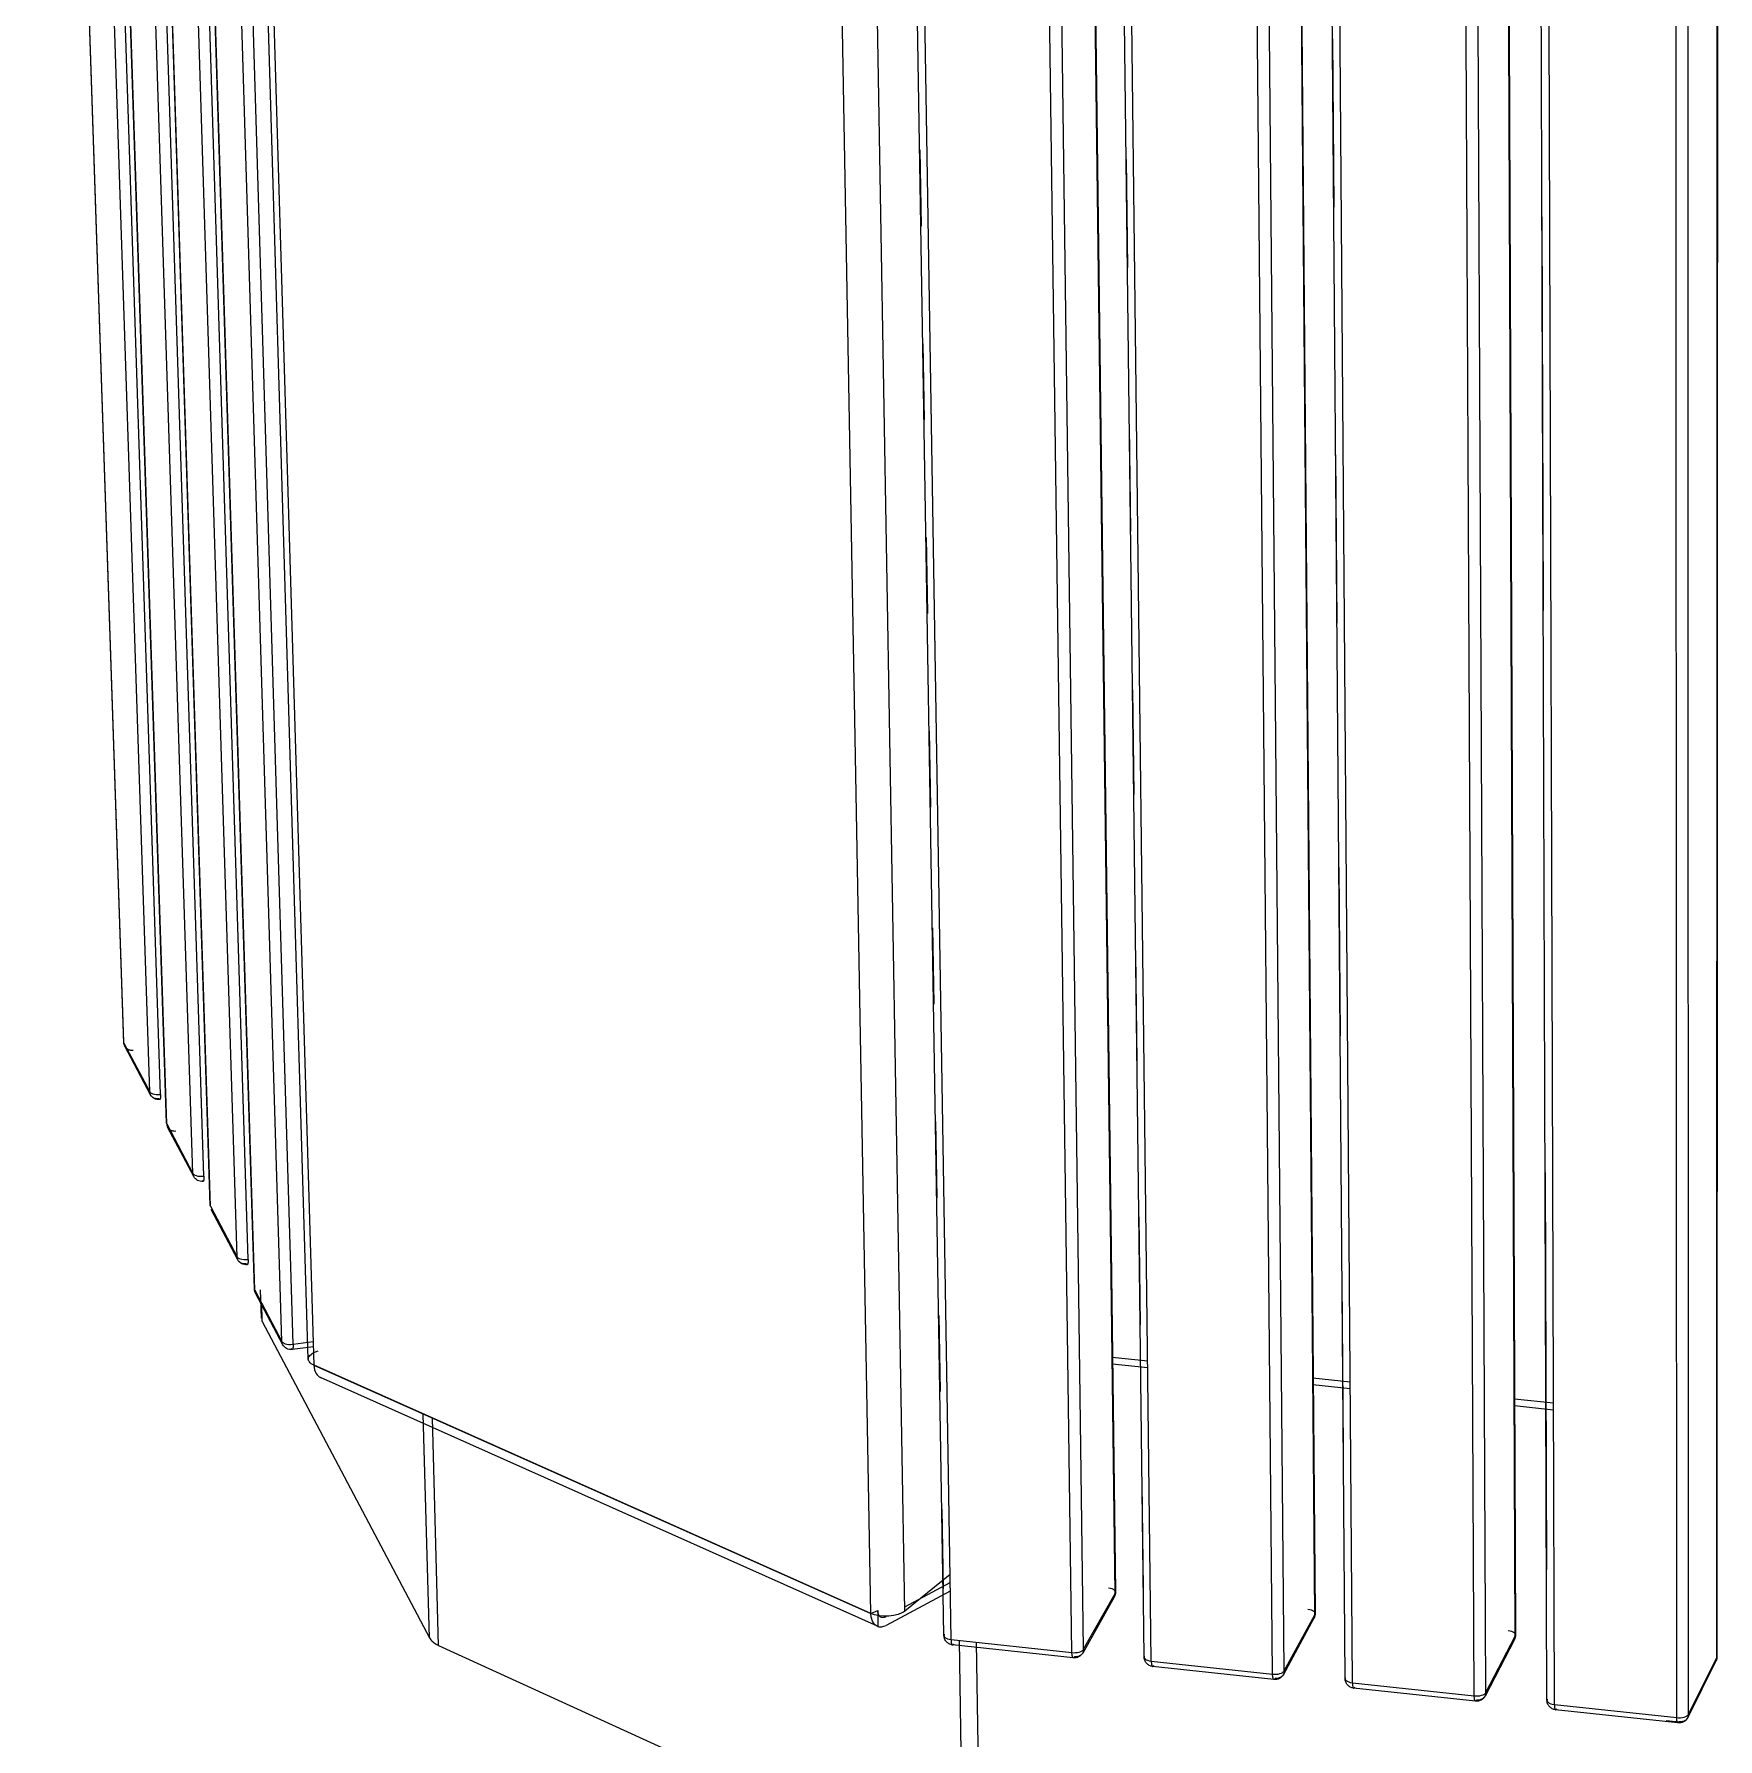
# Model space of a CAD drawing. Header units: millimetres. Extents: x 10366 to 13995, y 24552 to 29685.
# Drawn here: x 12475 to 13061, y 27979 to 28573 of the extents above; entities that cross this region are included whole.
import ezdxf

# ---------------------------------------------------------------- set-up
doc = ezdxf.new("R2010")
doc.units = ezdxf.units.MM
doc.header["$LTSCALE"] = 3
doc.layers.add('Default', color=7, linetype='Continuous')

msp = doc.modelspace()

# ---------------------------------------------------------------- linework, layer by layer
at = {"layer": 'Default'}
for points in [[(12505.85, 28221.99, 0), (12474.64, 29151.1, 0)], [(12505.93, 28221.72, 0), (12474.72, 29150.9, 0)], [(12514.9, 28204.78, 0), (12484.02, 29138.36, 0)], [(12518.67, 28203.87, 0), (12488, 29137.69, 0)], [(12520.76, 28193.85, 0), (12490.1, 29130.26, 0)], [(12520.83, 28193.57, 0), (12490.18, 29130.05, 0)], [(12529.96, 28176.33, 0), (12499.66, 29117.27, 0)], [(12533.78, 28175.4, 0), (12503.69, 29116.59, 0)], [(12535.93, 28165.2, 0), (12505.86, 29109.02, 0)], [(12536.01, 28164.91, 0), (12505.94, 29108.81, 0)], [(12545.31, 28147.35, 0), (12515.61, 29095.77, 0)], [(12549.17, 28146.4, 0), (12519.68, 29095.07, 0)], [(12551.39, 28136.01, 0), (12521.92, 29087.36, 0)], [(12551.47, 28135.72, 0), (12522.01, 29087.14, 0)], [(12560.94, 28117.83, 0), (12531.86, 29073.85, 0)], [(12564.84, 28116.86, 0), (12535.98, 29073.14, 0)], [(12570.13, 28111.67, 0), (12541.73, 29062.5, 0)], [(12572.11, 28109.54, 0), (12543.81, 29060.92, 0)], [(12766, 28023.07, 0), (12748.59, 28996.38, 0)], [(12777.81, 28023.97, 0), (12761.11, 28997.05, 0)], [(12791.46, 28015.47, 0), (12775.42, 28997.65, 0)], [(12793.93, 28014.03, 0), (12778.04, 28996.58, 0)], [(12851.08, 28030.13, 0), (12838.9, 28995.34, 0)], [(12839.02, 28995.33, 0), (12851.19, 28030.52, 0)], [(12835.98, 28009.51, 0), (12822.63, 28993.21, 0)], [(12840.08, 28010.67, 0), (12826.98, 28994.07, 0)], [(12861.13, 28008, 0), (12849.3, 28992.08, 0)], [(12863.64, 28006.54, 0), (12851.96, 28990.99, 0)], [(12920.57, 28022.71, 0), (12912.52, 28989.78, 0)], [(12912.63, 28989.77, 0), (12920.67, 28023.09, 0)], [(12905.88, 28002, 0), (12896.77, 28987.6, 0)], [(12909.96, 28003.16, 0), (12901.1, 28988.47, 0)], [(12931.11, 28000.49, 0), (12923.54, 28986.48, 0)], [(12933.66, 27999.01, 0), (12926.24, 28985.37, 0)], [(12980.15, 27995.61, 0), (12975.57, 28982.84, 0)], [(12990.38, 28015.25, 0), (12986.5, 28984.2, 0)], [(12986.6, 28984.19, 0), (12990.47, 28015.61, 0)], [(12976.09, 27994.45, 0), (12971.26, 28981.97, 0)], [(13001.41, 27992.95, 0), (12998.13, 28980.86, 0)], [(13004, 27991.45, 0), (13000.87, 28979.73, 0)], [(13050.67, 27988.04, 0), (13050.41, 28977.18, 0)], [(13060.5, 28007.76, 0), (13060.84, 28978.58, 0)], [(13060.93, 28978.58, 0), (13060.59, 28008.11, 0)], [(13046.62, 27986.86, 0), (13046.11, 28976.31, 0)], [(12927.28, 28512.76, 0), (12926.83, 28571.35, 0)], [(12783.57, 28506.13, 0), (12783.14, 28532.66, 0)], [(12855.43, 28491.76, 0), (12854.98, 28529.34, 0)], [(13000.25, 28372.36, 0), (12999.79, 28509.44, 0)], [(12784.68, 28438.69, 0), (12784.24, 28465.22, 0)], [(12856.53, 28400, 0), (12856.09, 28436.48, 0)], [(12928.39, 28367.94, 0), (12927.94, 28426.53, 0)], [(12785.78, 28371.26, 0), (12785.34, 28397.78, 0)], [(12857.63, 28308.24, 0), (12857.2, 28344.72, 0)], [(12786.88, 28303.82, 0), (12786.44, 28330.35, 0)], [(12929.5, 28224.22, 0), (12929.05, 28282.81, 0)], [(12787.99, 28235.28, 0), (12787.56, 28261.81, 0)], [(12858.75, 28215.38, 0), (12858.3, 28252.96, 0)], [(12506.21, 28220.64, 0), (12506.07, 28220.95, 0), (12505.96, 28221.27, 0), (12505.89, 28221.61, 0), (12505.85, 28221.99, 0)], [(12505.93, 28221.72, 0), (12514.9, 28204.78, 0)], [(12505.93, 28221.72, 0), (12505.95, 28221.47, 0), (12506, 28221.21, 0), (12506.07, 28220.96, 0), (12506.18, 28220.7, 0), (12506.31, 28220.46, 0), (12506.48, 28220.23, 0), (12506.67, 28220.02, 0), (12506.89, 28219.83, 0), (12507.14, 28219.67, 0), (12507.4, 28219.53, 0), (12507.67, 28219.42, 0), (12507.95, 28219.34, 0), (12508.24, 28219.28, 0), (12508.53, 28219.26, 0), (12509.09, 28219.28, 0)], [(12515.18, 28203.7, 0), (12506.21, 28220.64, 0)], [(12514.9, 28204.78, 0), (12514.97, 28204.67, 0), (12515.07, 28204.55, 0), (12515.21, 28204.44, 0), (12515.37, 28204.33, 0), (12515.56, 28204.23, 0), (12516.02, 28204.05, 0), (12516.57, 28203.92, 0), (12517.18, 28203.84, 0), (12517.8, 28203.81, 0), (12518.67, 28203.87, 0)], [(12518.07, 28202.34, 0), (12517.51, 28202.31, 0), (12517.22, 28202.34, 0), (12516.93, 28202.39, 0), (12516.65, 28202.47, 0), (12516.37, 28202.58, 0), (12516.11, 28202.72, 0), (12515.87, 28202.89, 0), (12515.64, 28203.08, 0), (12515.45, 28203.29, 0), (12515.28, 28203.52, 0), (12515.15, 28203.76, 0), (12515.04, 28204.02, 0), (12514.96, 28204.27, 0), (12514.92, 28204.53, 0), (12514.9, 28204.78, 0)], [(12518.37, 28202.05, 0), (12517.9, 28202.03, 0), (12517.41, 28202.08, 0), (12516.92, 28202.2, 0), (12516.47, 28202.4, 0), (12516.07, 28202.66, 0), (12515.72, 28202.96, 0), (12515.42, 28203.31, 0), (12515.18, 28203.7, 0)], [(12518.67, 28203.87, 0), (12518.66, 28202.92, 0), (12518.61, 28202.53, 0), (12518.58, 28202.37, 0), (12518.54, 28202.25, 0), (12518.51, 28202.19, 0), (12518.49, 28202.15, 0), (12518.46, 28202.11, 0), (12518.44, 28202.09, 0), (12518.42, 28202.07, 0), (12518.41, 28202.07, 0), (12518.39, 28202.06, 0), (12518.38, 28202.05, 0), (12518.37, 28202.05, 0), (12518.35, 28202.05, 0), (12518.34, 28202.05, 0), (12518.32, 28202.06, 0), (12518.31, 28202.06, 0), (12518.29, 28202.07, 0), (12518.26, 28202.09, 0), (12518.23, 28202.11, 0), (12518.2, 28202.15, 0), (12518.13, 28202.23, 0), (12518.07, 28202.34, 0)], [(12520.83, 28193.57, 0), (12529.96, 28176.33, 0)], [(12520.83, 28193.57, 0), (12520.85, 28193.32, 0), (12520.9, 28193.06, 0), (12520.98, 28192.8, 0), (12521.08, 28192.55, 0), (12521.22, 28192.31, 0), (12521.39, 28192.08, 0), (12521.58, 28191.86, 0), (12521.8, 28191.67, 0), (12522.05, 28191.51, 0), (12522.31, 28191.37, 0), (12522.59, 28191.26, 0), (12522.87, 28191.17, 0), (12523.16, 28191.12, 0), (12523.45, 28191.1, 0), (12524.02, 28191.12, 0)], [(12789.09, 28167.84, 0), (12788.66, 28194.37, 0)], [(12530.25, 28175.23, 0), (12521.12, 28192.48, 0)], [(12529.96, 28176.33, 0), (12530.04, 28176.21, 0), (12530.14, 28176.09, 0), (12530.28, 28175.98, 0), (12530.44, 28175.86, 0), (12530.64, 28175.76, 0), (12531.1, 28175.58, 0), (12531.66, 28175.44, 0), (12532.27, 28175.36, 0), (12532.9, 28175.34, 0), (12533.78, 28175.4, 0)], [(13001.35, 28038.49, 0), (13000.9, 28176.68, 0)], [(12533.47, 28173.57, 0), (12533, 28173.55, 0), (12532.5, 28173.6, 0), (12532.01, 28173.72, 0), (12531.55, 28173.92, 0), (12531.15, 28174.18, 0), (12530.8, 28174.49, 0), (12530.5, 28174.84, 0), (12530.25, 28175.23, 0)], [(12533.78, 28175.4, 0), (12533.76, 28174.44, 0), (12533.72, 28174.05, 0), (12533.68, 28173.89, 0), (12533.64, 28173.76, 0), (12533.61, 28173.71, 0), (12533.59, 28173.67, 0), (12533.56, 28173.63, 0), (12533.54, 28173.6, 0), (12533.52, 28173.59, 0), (12533.51, 28173.59, 0), (12533.49, 28173.58, 0), (12533.48, 28173.58, 0), (12533.46, 28173.57, 0), (12533.45, 28173.57, 0), (12533.43, 28173.57, 0), (12533.42, 28173.58, 0), (12533.4, 28173.58, 0), (12533.39, 28173.59, 0), (12533.36, 28173.61, 0), (12533.32, 28173.64, 0), (12533.29, 28173.67, 0), (12533.23, 28173.76, 0), (12533.16, 28173.87, 0)], [(12536.01, 28164.91, 0), (12545.31, 28147.35, 0)], [(12545.6, 28146.24, 0), (12536.3, 28163.81, 0)], [(12859.85, 28123.62, 0), (12859.4, 28161.2, 0)], [(12545.31, 28147.35, 0), (12545.39, 28147.23, 0), (12545.49, 28147.11, 0), (12545.63, 28146.99, 0), (12545.79, 28146.87, 0), (12545.99, 28146.77, 0), (12546.46, 28146.58, 0), (12547.03, 28146.44, 0), (12547.64, 28146.36, 0), (12548.28, 28146.34, 0), (12549.17, 28146.4, 0)], [(12548.53, 28144.87, 0), (12547.96, 28144.85, 0), (12547.67, 28144.87, 0), (12547.37, 28144.92, 0), (12547.09, 28145, 0), (12546.8, 28145.12, 0), (12546.54, 28145.26, 0), (12546.29, 28145.43, 0), (12546.07, 28145.62, 0), (12545.87, 28145.83, 0), (12545.7, 28146.07, 0), (12545.56, 28146.31, 0), (12545.46, 28146.57, 0), (12545.38, 28146.83, 0), (12545.33, 28147.09, 0), (12545.31, 28147.35, 0)], [(12548.85, 28144.57, 0), (12548.37, 28144.54, 0), (12547.87, 28144.59, 0), (12547.38, 28144.72, 0), (12546.92, 28144.92, 0), (12546.51, 28145.18, 0), (12546.15, 28145.49, 0), (12545.85, 28145.85, 0), (12545.6, 28146.24, 0)], [(12549.17, 28146.4, 0), (12549.15, 28145.43, 0), (12549.1, 28145.04, 0), (12549.06, 28144.89, 0), (12549.02, 28144.76, 0), (12548.99, 28144.71, 0), (12548.97, 28144.66, 0), (12548.94, 28144.63, 0), (12548.93, 28144.61, 0), (12548.91, 28144.6, 0), (12548.9, 28144.59, 0), (12548.89, 28144.58, 0), (12548.87, 28144.58, 0), (12548.86, 28144.57, 0), (12548.84, 28144.57, 0), (12548.83, 28144.57, 0), (12548.81, 28144.57, 0), (12548.79, 28144.58, 0), (12548.78, 28144.58, 0), (12548.76, 28144.59, 0), (12548.73, 28144.61, 0), (12548.7, 28144.64, 0), (12548.66, 28144.67, 0), (12548.6, 28144.76, 0), (12548.53, 28144.87, 0)], [(12551.76, 28134.61, 0), (12551.6, 28134.94, 0), (12551.5, 28135.27, 0), (12551.42, 28135.64, 0), (12551.39, 28136.01, 0)], [(12551.47, 28135.72, 0), (12560.94, 28117.83, 0)], [(12561.23, 28116.71, 0), (12551.76, 28134.61, 0)], [(12553.77, 28125.93, 0), (12553.46, 28135.79, 0)], [(12930.6, 28080.5, 0), (12930.15, 28139.09, 0)], [(12554.09, 28124.77, 0), (12553.89, 28131.14, 0)], [(12554.09, 28124.77, 0), (12612.3, 28014.63, 0)], [(12790.2, 28100.41, 0), (12789.76, 28126.93, 0)], [(12560.94, 28117.83, 0), (12561.02, 28117.7, 0), (12561.13, 28117.58, 0), (12561.26, 28117.46, 0), (12561.43, 28117.35, 0), (12561.63, 28117.24, 0), (12562.11, 28117.05, 0), (12562.68, 28116.91, 0), (12563.3, 28116.82, 0), (12563.94, 28116.8, 0), (12564.84, 28116.86, 0)], [(12564.51, 28115.03, 0), (12564.03, 28115, 0), (12563.53, 28115.05, 0), (12563.03, 28115.18, 0), (12562.56, 28115.38, 0), (12562.15, 28115.64, 0), (12561.79, 28115.96, 0), (12561.48, 28116.31, 0), (12561.23, 28116.71, 0)], [(12564.84, 28116.86, 0), (12564.82, 28115.89, 0), (12564.77, 28115.5, 0), (12564.73, 28115.34, 0), (12564.68, 28115.21, 0), (12564.66, 28115.16, 0), (12564.63, 28115.12, 0), (12564.61, 28115.08, 0), (12564.59, 28115.07, 0), (12564.58, 28115.06, 0), (12564.56, 28115.05, 0), (12564.55, 28115.04, 0), (12564.53, 28115.03, 0), (12564.52, 28115.03, 0), (12564.5, 28115.03, 0), (12564.49, 28115.03, 0), (12564.47, 28115.03, 0), (12564.46, 28115.03, 0), (12564.44, 28115.04, 0), (12564.42, 28115.05, 0), (12564.39, 28115.07, 0), (12564.36, 28115.1, 0), (12564.32, 28115.14, 0), (12564.26, 28115.23, 0), (12564.19, 28115.34, 0)], [(12564.84, 28116.86, 0), (12571.86, 28117.8, 0)], [(12571.91, 28116.02, 0), (12564.51, 28115.03, 0)], [(12572.11, 28109.54, 0), (12571.6, 28109.79, 0), (12571.15, 28110.08, 0), (12570.78, 28110.38, 0), (12570.48, 28110.72, 0), (12570.37, 28110.89, 0), (12570.27, 28111.06, 0), (12570.2, 28111.24, 0), (12570.16, 28111.42, 0), (12570.13, 28111.59, 0), (12570.13, 28111.77, 0), (12570.15, 28111.95, 0), (12570.18, 28112.12, 0), (12570.24, 28112.3, 0), (12570.33, 28112.47, 0), (12570.43, 28112.65, 0), (12570.7, 28112.99, 0), (12571.06, 28113.33, 0), (12571.5, 28113.65, 0), (12572.01, 28113.95, 0), (12572.59, 28114.22, 0), (12573.53, 28114.56, 0)], [(12850.04, 28112.42, 0), (12862.4, 28111.14, 0)], [(12572.1, 28109.54, 0), (12766.02, 28023.07, 0)], [(12572.1, 28109.54, 0), (12572.16, 28108.75, 0), (12572.31, 28108.01, 0), (12572.53, 28107.34, 0), (12572.83, 28106.73, 0), (12573.19, 28106.2, 0), (12573.62, 28105.75, 0), (12573.85, 28105.57, 0), (12574.1, 28105.41, 0), (12574.36, 28105.27, 0), (12574.64, 28105.16, 0)], [(12766, 28023.07, 0), (12572.11, 28109.54, 0)], [(12768.27, 28018.71, 0), (12574.42, 28105.24, 0)], [(12850.07, 28110.1, 0), (12862.42, 28108.81, 0)], [(12919.89, 28105.15, 0), (12932.87, 28103.8, 0)], [(12919.91, 28102.82, 0), (12932.89, 28101.47, 0)], [(12612.3, 28014.63, 0), (12610.16, 28092.57, 0)], [(12990.05, 28097.84, 0), (13003.66, 28096.43, 0)], [(12990.06, 28095.51, 0), (13003.67, 28094.09, 0)], [(12615.48, 28012.02, 0), (12613.33, 28091.16, 0)], [(12860.95, 28031.86, 0), (12860.51, 28068.34, 0)], [(12791.31, 28031.87, 0), (12790.86, 28059.5, 0)], [(12777.79, 28025.46, 0), (12793.61, 28033.88, 0)], [(12793.57, 28036.67, 0), (12777.81, 28023.97, 0)], [(12793.66, 28030.91, 0), (12771.27, 28018.98, 0)], [(12850.75, 28028.83, 0), (12839.75, 28009.36, 0)], [(12840.08, 28010.67, 0), (12851.08, 28030.13, 0)], [(12851.08, 28030.13, 0), (12851.14, 28030.26, 0), (12851.16, 28030.33, 0), (12851.18, 28030.4, 0), (12851.19, 28030.48, 0), (12851.19, 28030.55, 0), (12851.18, 28030.63, 0), (12851.16, 28030.7, 0), (12851.14, 28030.78, 0), (12851.11, 28030.85, 0), (12851.07, 28030.92, 0), (12850.96, 28031.07, 0), (12850.81, 28031.21, 0), (12850.64, 28031.35, 0), (12850.44, 28031.47, 0), (12849.96, 28031.68, 0), (12849.42, 28031.84, 0), (12848.7, 28031.96, 0)], [(12851.19, 28030.52, 0), (12851.17, 28030.14, 0), (12851.1, 28029.7, 0), (12850.95, 28029.25, 0), (12850.75, 28028.83, 0)], [(12777.81, 28023.97, 0), (12777.35, 28023.64, 0), (12776.8, 28023.33, 0), (12775.47, 28022.79, 0), (12773.92, 28022.4, 0), (12772.28, 28022.19, 0), (12770.59, 28022.15, 0), (12768.89, 28022.29, 0), (12767.32, 28022.61, 0), (12766, 28023.07, 0)], [(12766.02, 28023.07, 0), (12768.38, 28024.19, 0)], [(12768.48, 28018.63, 0), (12768.21, 28018.74, 0), (12767.95, 28018.88, 0), (12767.7, 28019.04, 0), (12767.47, 28019.23, 0), (12767.25, 28019.44, 0), (12766.87, 28019.93, 0), (12766.55, 28020.51, 0), (12766.3, 28021.17, 0), (12766.13, 28021.89, 0), (12766.02, 28023.07, 0)], [(12771.22, 28021.96, 0), (12770.95, 28021.83, 0), (12770.67, 28021.74, 0), (12770.41, 28021.69, 0), (12770.15, 28021.68, 0), (12769.9, 28021.7, 0), (12769.66, 28021.77, 0), (12769.44, 28021.87, 0), (12769.23, 28022.01, 0), (12769.05, 28022.18, 0), (12768.88, 28022.39, 0), (12768.73, 28022.63, 0), (12768.61, 28022.89, 0), (12768.52, 28023.19, 0), (12768.44, 28023.5, 0), (12768.38, 28024.19, 0)], [(12768.38, 28024.19, 0), (12768.48, 28018.63, 0)], [(12920.26, 28021.45, 0), (12909.65, 28001.9, 0)], [(12909.96, 28003.16, 0), (12920.57, 28022.71, 0)], [(12920.57, 28022.71, 0), (12920.63, 28022.84, 0), (12920.65, 28022.91, 0), (12920.67, 28022.98, 0), (12920.67, 28023.06, 0), (12920.67, 28023.13, 0), (12920.66, 28023.21, 0), (12920.64, 28023.28, 0), (12920.62, 28023.36, 0), (12920.58, 28023.43, 0), (12920.54, 28023.51, 0), (12920.43, 28023.65, 0), (12920.28, 28023.8, 0), (12920.11, 28023.93, 0), (12919.9, 28024.06, 0), (12919.42, 28024.27, 0), (12918.87, 28024.43, 0), (12918.15, 28024.55, 0)], [(12920.67, 28023.09, 0), (12920.66, 28022.72, 0), (12920.59, 28022.3, 0), (12920.45, 28021.85, 0), (12920.26, 28021.45, 0)], [(12768.48, 28018.63, 0), (12768.8, 28018.54, 0), (12769.13, 28018.48, 0), (12769.47, 28018.47, 0), (12769.82, 28018.5, 0), (12770.18, 28018.56, 0), (12770.54, 28018.66, 0), (12771.27, 28018.98, 0)], [(12791.57, 28015.88, 0), (12791.51, 28015.75, 0), (12791.49, 28015.67, 0), (12791.47, 28015.6, 0), (12791.46, 28015.53, 0), (12791.46, 28015.45, 0), (12791.47, 28015.38, 0), (12791.48, 28015.3, 0), (12791.5, 28015.23, 0), (12791.53, 28015.15, 0), (12791.57, 28015.08, 0), (12791.68, 28014.93, 0), (12791.82, 28014.79, 0), (12791.99, 28014.65, 0), (12792.2, 28014.53, 0), (12792.67, 28014.31, 0), (12793.22, 28014.15, 0), (12793.93, 28014.03, 0)], [(12794.43, 28012.19, 0), (12794.13, 28012.24, 0), (12793.84, 28012.31, 0), (12793.55, 28012.42, 0), (12793.28, 28012.54, 0), (12793.01, 28012.69, 0), (12792.75, 28012.87, 0), (12792.52, 28013.07, 0), (12792.31, 28013.29, 0), (12792.12, 28013.52, 0), (12791.95, 28013.77, 0), (12791.8, 28014.04, 0), (12791.68, 28014.31, 0), (12791.59, 28014.59, 0), (12791.52, 28014.88, 0), (12791.48, 28015.17, 0), (12791.46, 28015.47, 0)], [(12990.38, 28015.25, 0), (12990.44, 28015.39, 0), (12990.46, 28015.46, 0), (12990.47, 28015.53, 0), (12990.47, 28015.6, 0), (12990.47, 28015.68, 0), (12990.46, 28015.75, 0), (12990.44, 28015.83, 0), (12990.41, 28015.9, 0), (12990.38, 28015.98, 0), (12990.33, 28016.05, 0), (12990.22, 28016.2, 0), (12990.07, 28016.35, 0), (12989.89, 28016.48, 0), (12989.68, 28016.61, 0), (12989.19, 28016.82, 0), (12988.63, 28016.98, 0), (12987.91, 28017.1, 0)], [(12990.47, 28015.61, 0), (12990.46, 28015.26, 0), (12990.39, 28014.86, 0), (12990.26, 28014.43, 0), (12990.09, 28014.04, 0)], [(12612.3, 28014.63, 0), (12612.52, 28014.26, 0), (12612.79, 28013.91, 0), (12613.12, 28013.56, 0), (12613.93, 28012.89, 0), (12614.66, 28012.44, 0), (12615.48, 28012.02, 0)], [(12615.48, 28012.02, 0), (12798.19, 27928.57, 0)], [(12793.93, 28014.03, 0), (12835.98, 28009.51, 0)], [(12793.93, 28014.03, 0), (12794.01, 28013.04, 0), (12794.1, 28012.64, 0), (12794.16, 28012.49, 0), (12794.22, 28012.36, 0), (12794.26, 28012.31, 0), (12794.29, 28012.27, 0), (12794.33, 28012.24, 0), (12794.35, 28012.23, 0), (12794.37, 28012.21, 0), (12794.39, 28012.21, 0), (12794.41, 28012.2, 0), (12794.43, 28012.2, 0), (12794.45, 28012.19, 0), (12794.47, 28012.19, 0), (12794.49, 28012.2, 0), (12794.51, 28012.2, 0), (12794.53, 28012.21, 0), (12794.57, 28012.23, 0), (12794.61, 28012.25, 0), (12794.65, 28012.29, 0), (12794.73, 28012.37, 0), (12794.85, 28012.55, 0)], [(12836.47, 28007.67, 0), (12794.43, 28012.19, 0)], [(12798.19, 27928.57, 0), (12796.83, 28013.72, 0)], [(12804.12, 27927.05, 0), (12802.78, 28013.08, 0)], [(12835.98, 28009.51, 0), (12836.59, 28009.47, 0), (12837.24, 28009.49, 0), (12837.9, 28009.57, 0), (12838.52, 28009.71, 0), (12839.08, 28009.9, 0), (12839.53, 28010.14, 0), (12839.72, 28010.27, 0), (12839.87, 28010.4, 0), (12839.99, 28010.53, 0), (12840.08, 28010.67, 0)], [(12836.88, 28008.03, 0), (12836.8, 28007.91, 0), (12836.72, 28007.81, 0), (12836.68, 28007.76, 0), (12836.64, 28007.73, 0), (12836.6, 28007.7, 0), (12836.56, 28007.69, 0), (12836.54, 28007.68, 0), (12836.52, 28007.67, 0), (12836.5, 28007.67, 0), (12836.48, 28007.67, 0), (12836.46, 28007.67, 0), (12836.44, 28007.68, 0), (12836.42, 28007.68, 0), (12836.4, 28007.69, 0), (12836.39, 28007.7, 0), (12836.37, 28007.72, 0), (12836.33, 28007.75, 0), (12836.3, 28007.79, 0), (12836.26, 28007.84, 0), (12836.2, 28007.96, 0), (12836.15, 28008.12, 0), (12836.06, 28008.52, 0), (12835.98, 28009.51, 0)], [(12839.75, 28009.36, 0), (12839.47, 28008.94, 0), (12839.13, 28008.57, 0), (12838.75, 28008.26, 0), (12838.34, 28008.01, 0), (12837.9, 28007.83, 0), (12837.44, 28007.71, 0), (12836.97, 28007.66, 0), (12836.47, 28007.67, 0)], [(12840.08, 28010.67, 0), (12840.07, 28010.4, 0), (12840.03, 28010.13, 0), (12839.96, 28009.86, 0), (12839.86, 28009.59, 0), (12839.73, 28009.34, 0), (12839.57, 28009.09, 0), (12839.38, 28008.86, 0), (12839.16, 28008.66, 0), (12838.91, 28008.48, 0), (12838.64, 28008.33, 0), (12838.36, 28008.2, 0), (12838.07, 28008.11, 0), (12837.77, 28008.05, 0), (12837.47, 28008.02, 0), (12837.17, 28008.01, 0), (12836.88, 28008.03, 0)], [(12990.09, 28014.04, 0), (12979.86, 27994.4, 0)], [(12980.15, 27995.61, 0), (12990.38, 28015.25, 0)], [(12861.23, 28008.39, 0), (12861.17, 28008.26, 0), (12861.15, 28008.19, 0), (12861.14, 28008.11, 0), (12861.13, 28008.04, 0), (12861.13, 28007.97, 0), (12861.14, 28007.89, 0), (12861.15, 28007.82, 0), (12861.18, 28007.74, 0), (12861.21, 28007.66, 0), (12861.25, 28007.59, 0), (12861.36, 28007.44, 0), (12861.5, 28007.3, 0), (12861.68, 28007.16, 0), (12861.89, 28007.03, 0), (12862.37, 28006.82, 0), (12862.92, 28006.66, 0), (12863.64, 28006.54, 0)], [(12864.11, 28004.7, 0), (12863.81, 28004.75, 0), (12863.51, 28004.82, 0), (12863.22, 28004.92, 0), (12862.95, 28005.05, 0), (12862.68, 28005.2, 0), (12862.42, 28005.38, 0), (12862.19, 28005.58, 0), (12861.98, 28005.8, 0), (12861.78, 28006.04, 0), (12861.61, 28006.29, 0), (12861.47, 28006.56, 0), (12861.35, 28006.83, 0), (12861.25, 28007.11, 0), (12861.19, 28007.4, 0), (12861.14, 28007.7, 0), (12861.13, 28008, 0)], [(12863.64, 28006.54, 0), (12905.88, 28002, 0)], [(12863.64, 28006.54, 0), (12863.71, 28005.54, 0), (12863.79, 28005.15, 0), (12863.85, 28004.99, 0), (12863.91, 28004.87, 0), (12863.94, 28004.82, 0), (12863.97, 28004.77, 0), (12864.01, 28004.74, 0), (12864.03, 28004.73, 0), (12864.05, 28004.72, 0), (12864.07, 28004.71, 0), (12864.08, 28004.7, 0), (12864.1, 28004.7, 0), (12864.12, 28004.7, 0), (12864.14, 28004.7, 0), (12864.16, 28004.7, 0), (12864.18, 28004.71, 0), (12864.2, 28004.71, 0), (12864.24, 28004.73, 0), (12864.28, 28004.76, 0), (12864.32, 28004.79, 0), (12864.4, 28004.88, 0), (12864.51, 28005.06, 0)], [(12906.34, 28000.16, 0), (12864.11, 28004.7, 0)], [(13060.23, 28006.6, 0), (13050.4, 27986.87, 0)], [(13050.67, 27988.04, 0), (13060.5, 28007.76, 0)], [(13060.59, 28008.11, 0), (13060.57, 28007.77, 0), (13060.51, 28007.39, 0), (13060.39, 28006.98, 0), (13060.23, 28006.6, 0)], [(12905.88, 28002, 0), (12906.48, 28001.96, 0), (12907.13, 28001.97, 0), (12907.79, 28002.05, 0), (12908.42, 28002.19, 0), (12908.98, 28002.39, 0), (12909.42, 28002.63, 0), (12909.6, 28002.76, 0), (12909.75, 28002.89, 0), (12909.87, 28003.02, 0), (12909.96, 28003.16, 0)], [(12906.73, 28000.52, 0), (12906.66, 28000.39, 0), (12906.58, 28000.29, 0), (12906.54, 28000.25, 0), (12906.5, 28000.22, 0), (12906.46, 28000.19, 0), (12906.42, 28000.17, 0), (12906.41, 28000.16, 0), (12906.39, 28000.16, 0), (12906.37, 28000.16, 0), (12906.35, 28000.16, 0), (12906.33, 28000.16, 0), (12906.31, 28000.16, 0), (12906.29, 28000.17, 0), (12906.27, 28000.18, 0), (12906.26, 28000.19, 0), (12906.24, 28000.2, 0), (12906.2, 28000.23, 0), (12906.17, 28000.27, 0), (12906.14, 28000.32, 0), (12906.08, 28000.45, 0), (12906.03, 28000.6, 0), (12905.95, 28001, 0), (12905.88, 28002, 0)], [(12909.65, 28001.9, 0), (12909.37, 28001.47, 0), (12909.03, 28001.09, 0), (12908.65, 28000.76, 0), (12908.23, 28000.51, 0), (12907.79, 28000.32, 0), (12907.32, 28000.2, 0), (12906.84, 28000.14, 0), (12906.34, 28000.16, 0)], [(12909.96, 28003.16, 0), (12909.94, 28002.89, 0), (12909.91, 28002.62, 0), (12909.84, 28002.35, 0), (12909.74, 28002.08, 0), (12909.6, 28001.82, 0), (12909.44, 28001.58, 0), (12909.24, 28001.35, 0), (12909.02, 28001.15, 0), (12908.77, 28000.96, 0), (12908.5, 28000.81, 0), (12908.22, 28000.69, 0), (12907.92, 28000.6, 0), (12907.62, 28000.54, 0), (12907.32, 28000.5, 0), (12907.02, 28000.5, 0), (12906.73, 28000.52, 0)], [(12931.21, 28000.87, 0), (12931.15, 28000.74, 0), (12931.13, 28000.67, 0), (12931.12, 28000.59, 0), (12931.11, 28000.52, 0), (12931.11, 28000.44, 0), (12931.12, 28000.37, 0), (12931.14, 28000.29, 0), (12931.17, 28000.22, 0), (12931.2, 28000.14, 0), (12931.24, 28000.06, 0), (12931.36, 27999.91, 0), (12931.5, 27999.77, 0), (12931.68, 27999.63, 0), (12931.89, 27999.51, 0), (12932.38, 27999.29, 0), (12932.93, 27999.13, 0), (12933.66, 27999.01, 0)], [(12934.1, 27997.17, 0), (12933.8, 27997.22, 0), (12933.5, 27997.29, 0), (12933.21, 27997.39, 0), (12932.93, 27997.52, 0), (12932.66, 27997.68, 0), (12932.4, 27997.86, 0), (12932.17, 27998.06, 0), (12931.96, 27998.28, 0), (12931.76, 27998.52, 0), (12931.59, 27998.78, 0), (12931.45, 27999.04, 0), (12931.33, 27999.32, 0), (12931.24, 27999.6, 0), (12931.17, 27999.9, 0), (12931.13, 28000.19, 0), (12931.11, 28000.49, 0)], [(12933.66, 27999.01, 0), (12976.09, 27994.45, 0)], [(12933.66, 27999.01, 0), (12933.72, 27998.01, 0), (12933.8, 27997.62, 0), (12933.85, 27997.46, 0), (12933.91, 27997.33, 0), (12933.94, 27997.29, 0), (12933.97, 27997.24, 0), (12934.01, 27997.21, 0), (12934.03, 27997.2, 0), (12934.04, 27997.19, 0), (12934.06, 27997.18, 0), (12934.08, 27997.17, 0), (12934.1, 27997.17, 0), (12934.12, 27997.17, 0), (12934.13, 27997.17, 0), (12934.15, 27997.17, 0), (12934.17, 27997.18, 0), (12934.19, 27997.18, 0), (12934.23, 27997.2, 0), (12934.27, 27997.23, 0), (12934.3, 27997.26, 0), (12934.38, 27997.35, 0), (12934.49, 27997.53, 0)], [(12976.52, 27992.61, 0), (12934.1, 27997.17, 0)], [(12976.09, 27994.45, 0), (12976.7, 27994.41, 0), (12977.35, 27994.42, 0), (12978.01, 27994.5, 0), (12978.64, 27994.64, 0), (12979.19, 27994.84, 0), (12979.63, 27995.08, 0), (12979.81, 27995.21, 0), (12979.95, 27995.34, 0), (12980.07, 27995.48, 0), (12980.15, 27995.61, 0)], [(12976.9, 27992.97, 0), (12976.83, 27992.84, 0), (12976.75, 27992.74, 0), (12976.72, 27992.7, 0), (12976.68, 27992.67, 0), (12976.64, 27992.64, 0), (12976.61, 27992.62, 0), (12976.59, 27992.61, 0), (12976.57, 27992.61, 0), (12976.55, 27992.61, 0), (12976.53, 27992.6, 0), (12976.52, 27992.61, 0), (12976.5, 27992.61, 0), (12976.48, 27992.62, 0), (12976.46, 27992.62, 0), (12976.45, 27992.64, 0), (12976.43, 27992.65, 0), (12976.4, 27992.68, 0), (12976.36, 27992.72, 0), (12976.33, 27992.77, 0), (12976.28, 27992.9, 0), (12976.23, 27993.05, 0), (12976.15, 27993.45, 0), (12976.09, 27994.45, 0)], [(12979.86, 27994.4, 0), (12979.59, 27993.96, 0), (12979.25, 27993.56, 0), (12978.86, 27993.23, 0), (12978.44, 27992.97, 0), (12977.99, 27992.78, 0), (12977.52, 27992.65, 0), (12977.04, 27992.59, 0), (12976.52, 27992.61, 0)], [(12980.15, 27995.61, 0), (12980.14, 27995.35, 0), (12980.1, 27995.08, 0), (12980.03, 27994.8, 0), (12979.93, 27994.54, 0), (12979.79, 27994.28, 0), (12979.63, 27994.03, 0), (12979.43, 27993.8, 0), (12979.21, 27993.6, 0), (12978.96, 27993.42, 0), (12978.68, 27993.26, 0), (12978.4, 27993.14, 0), (12978.1, 27993.05, 0), (12977.8, 27992.99, 0), (12977.49, 27992.95, 0), (12976.9, 27992.97, 0)], [(13001.5, 27993.32, 0), (13001.45, 27993.18, 0), (13001.43, 27993.11, 0), (13001.42, 27993.04, 0), (13001.41, 27992.96, 0), (13001.41, 27992.89, 0), (13001.43, 27992.81, 0), (13001.45, 27992.74, 0), (13001.47, 27992.66, 0), (13001.51, 27992.58, 0), (13001.56, 27992.51, 0), (13001.67, 27992.36, 0), (13001.82, 27992.21, 0), (13002, 27992.07, 0), (13002.22, 27991.95, 0), (13002.71, 27991.73, 0), (13003.27, 27991.57, 0), (13004, 27991.45, 0)], [(13004.42, 27989.6, 0), (13004.11, 27989.65, 0), (13003.81, 27989.73, 0), (13003.52, 27989.83, 0), (13003.24, 27989.96, 0), (13002.96, 27990.12, 0), (13002.7, 27990.3, 0), (13002.47, 27990.51, 0), (13002.26, 27990.73, 0), (13002.06, 27990.97, 0), (13001.89, 27991.23, 0), (13001.75, 27991.5, 0), (13001.63, 27991.77, 0), (13001.53, 27992.06, 0), (13001.47, 27992.36, 0), (13001.43, 27992.65, 0), (13001.41, 27992.95, 0)], [(13004, 27991.45, 0), (13046.62, 27986.86, 0)], [(13004, 27991.45, 0), (13004.05, 27990.45, 0), (13004.13, 27990.05, 0), (13004.18, 27989.9, 0), (13004.23, 27989.77, 0), (13004.26, 27989.72, 0), (13004.29, 27989.68, 0), (13004.32, 27989.65, 0), (13004.34, 27989.63, 0), (13004.36, 27989.62, 0), (13004.37, 27989.62, 0), (13004.39, 27989.61, 0), (13004.41, 27989.61, 0), (13004.43, 27989.6, 0), (13004.44, 27989.6, 0), (13004.46, 27989.61, 0), (13004.48, 27989.61, 0), (13004.5, 27989.62, 0), (13004.52, 27989.63, 0), (13004.55, 27989.65, 0), (13004.59, 27989.68, 0), (13004.63, 27989.72, 0), (13004.7, 27989.82, 0), (13004.79, 27989.97, 0)], [(13047.03, 27985.02, 0), (13004.42, 27989.6, 0)], [(13042.86, 27985.87, 0), (13047.39, 27985.39, 0)], [(13046.62, 27986.86, 0), (13047.23, 27986.82, 0), (13047.89, 27986.84, 0), (13048.55, 27986.92, 0), (13049.17, 27987.06, 0), (13049.72, 27987.26, 0), (13050.16, 27987.5, 0), (13050.33, 27987.63, 0), (13050.48, 27987.76, 0), (13050.59, 27987.9, 0), (13050.67, 27988.04, 0)], [(13047.39, 27985.39, 0), (13047.32, 27985.26, 0), (13047.25, 27985.16, 0), (13047.21, 27985.12, 0), (13047.18, 27985.08, 0), (13047.14, 27985.05, 0), (13047.11, 27985.03, 0), (13047.09, 27985.03, 0), (13047.07, 27985.02, 0), (13047.06, 27985.02, 0), (13047.04, 27985.02, 0), (13047.02, 27985.02, 0), (13047, 27985.03, 0), (13046.99, 27985.03, 0), (13046.97, 27985.04, 0), (13046.95, 27985.05, 0), (13046.94, 27985.06, 0), (13046.91, 27985.09, 0), (13046.88, 27985.14, 0), (13046.85, 27985.19, 0), (13046.8, 27985.31, 0), (13046.75, 27985.47, 0), (13046.68, 27985.86, 0), (13046.62, 27986.86, 0)], [(13050.4, 27986.87, 0), (13050.13, 27986.42, 0), (13049.78, 27986.01, 0), (13049.39, 27985.67, 0), (13048.97, 27985.4, 0), (13048.51, 27985.2, 0), (13048.04, 27985.07, 0), (13047.55, 27985.01, 0), (13047.03, 27985.02, 0)], [(13050.67, 27988.04, 0), (13050.66, 27987.77, 0), (13050.61, 27987.5, 0), (13050.54, 27987.22, 0), (13050.44, 27986.96, 0), (13050.3, 27986.7, 0), (13050.13, 27986.45, 0), (13049.94, 27986.22, 0), (13049.71, 27986.02, 0), (13049.46, 27985.84, 0), (13049.18, 27985.68, 0), (13048.9, 27985.56, 0), (13048.6, 27985.47, 0), (13048.29, 27985.4, 0), (13047.99, 27985.37, 0), (13047.39, 27985.39, 0)]]:
    msp.add_polyline3d(points, dxfattribs=at)

doc.saveas('drawing.dxf')
